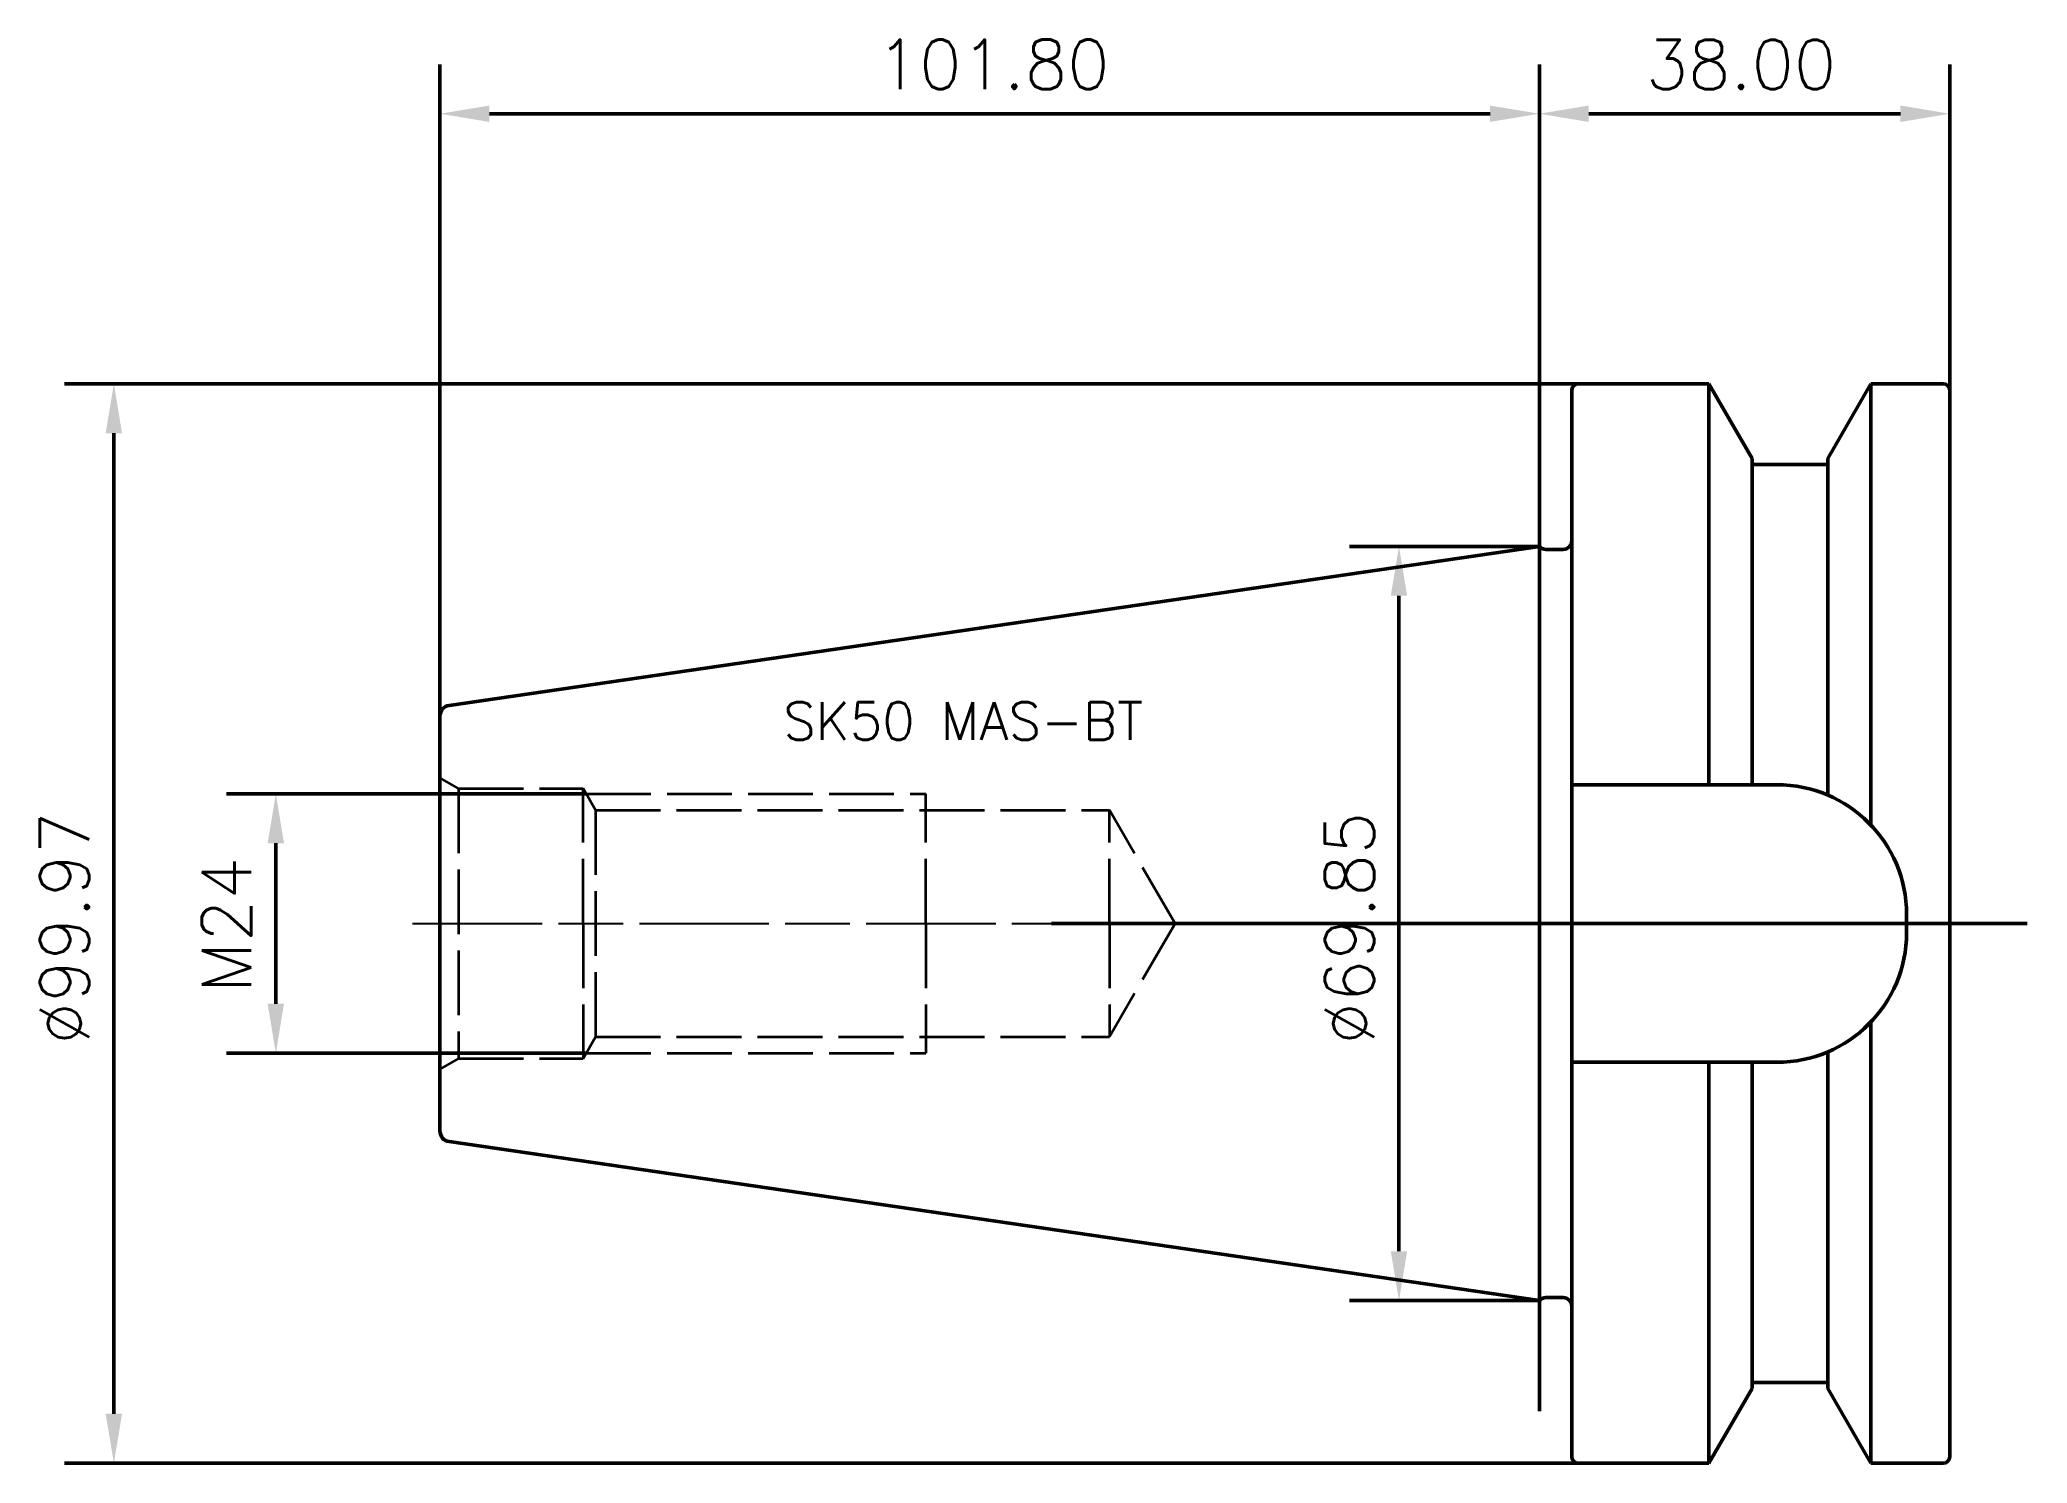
# Model space of a CAD drawing. Header units: millimetres. Extents: x 535 to 720, y 94 to 226.
import ezdxf

# ---------------------------------------------------------------- set-up
doc = ezdxf.new("R2010")
doc.units = ezdxf.units.MM
doc.header["$LTSCALE"] = 2
doc.linetypes.add('DASH', pattern=[3.75, 3, -0.75])
doc.linetypes.add('LONGDASH_DASH', pattern=[10.5, 6, -0.75, 3, -0.75])
for name, color, linetype, lineweight in [('1', 4, 'Continuous', 50), ('6', 5, 'Continuous', 35), ('SK2', 7, 'Continuous', 25), ('SK3', 1, 'DASH', 35), ('SK4', 2, 'LONGDASH_DASH', 25)]:
    doc.layers.add(name, color=color, linetype=linetype, lineweight=lineweight)
doc.styles.add('SIMPLEX', font='simplex.shx', dxfattribs={"width": 0.8})
doc.dimstyles.new('WALTER_1', dxfattribs={"dimtxt": 3.5, "dimasz": 4.5, "dimexe": 1.5, "dimexo": 0, "dimgap": 1.2, "dimtad": 1, "dimdec": 3, "dimdsep": 46, "dimtxsty": 'SIMPLEX', "dimcen": 2.5, "dimazin": 2, "dimtfac": 1, "dimtdec": 3, "dimtmove": 0, "dimatfit": 0, "dimfxl": 1.25, "dimtolj": 1, "dimarcsym": 0})

# ---------------------------------------------------------------- blocks, each defined once
blk = doc.blocks.new('*D0')
at = {"color": 0, "linetype": 'ByBlock', "transparency": 16777216}
for p, q in [((-26.26, 12), (-59.57, 12)), ((-55, 7.43), (-55, -7.43)), ((-26.26, -12), (-59.57, -12))]:
    blk.add_line(p, q, dxfattribs=at)
for points in [[(-54.24, 7.43), (-55.76, 7.43), (-55, 12)], [(-54.24, -7.43), (-55.76, -7.43), (-55, -12)]]:
    blk.add_solid(points, dxfattribs=at)
at = {"layer": 'Defpoints', "color": 0, "linetype": 'ByBlock', "transparency": 16777216}
for p in [(-26.26, 12), (-55, -12), (-26.26, -12)]:
    blk.add_point(p, dxfattribs=at)
at = {"color": 0, "linetype": 'ByBlock', "transparency": 16777216, "style": 'SIMPLEX'}
blk.add_text('M24', height=4.572, rotation=90, dxfattribs=at).set_placement((-57.29, -6.42))
blk = doc.blocks.new('*D1')
at = {"color": 0, "linetype": 'ByBlock', "transparency": 16777216}
for p, q in [((65.6, 49.99), (-74.57, 49.99)), ((-70, -45.41), (-70, 45.41)), ((65.6, -49.99), (-74.57, -49.99))]:
    blk.add_line(p, q, dxfattribs=at)
for points in [[(-69.24, 45.41), (-70.76, 45.41), (-70, 49.99)], [(-69.24, -45.41), (-70.76, -45.41), (-70, -49.99)]]:
    blk.add_solid(points, dxfattribs=at)
at = {"layer": 'Defpoints', "color": 0, "linetype": 'ByBlock', "transparency": 16777216}
for p in [(-70, 49.99), (65.6, 49.99), (65.6, -49.99)]:
    blk.add_point(p, dxfattribs=at)
at = {"color": 0, "linetype": 'ByBlock', "transparency": 16777216, "style": 'SIMPLEX'}
blk.add_text('%%C99.97', height=4.572, rotation=90, dxfattribs=at).set_placement((-72.29, -11.21))
blk = doc.blocks.new('*D2')
at = {"color": 0, "linetype": 'ByBlock', "transparency": 16777216}
for p, q in [((62, 34.92), (44.43, 34.92)), ((49, 30.35), (49, -30.35)), ((62, -34.92), (44.43, -34.92))]:
    blk.add_line(p, q, dxfattribs=at)
for points in [[(49.76, 30.35), (48.24, 30.35), (49, 34.92)], [(49.76, -30.35), (48.24, -30.35), (49, -34.92)]]:
    blk.add_solid(points, dxfattribs=at)
at = {"layer": 'Defpoints', "color": 0, "linetype": 'ByBlock', "transparency": 16777216}
for p in [(62, 34.92), (49, -34.92), (62, -34.92)]:
    blk.add_point(p, dxfattribs=at)
at = {"color": 0, "linetype": 'ByBlock', "transparency": 16777216, "style": 'SIMPLEX'}
blk.add_text('%%C69.85', height=4.572, rotation=90, dxfattribs=at).set_placement((46.71, -11.21))
blk = doc.blocks.new('*D3')
at = {"color": 0, "linetype": 'ByBlock', "transparency": 16777216}
for p, q in [((-39.8, 19.21), (-39.8, 79.57)), ((62, 34.92), (62, 79.57)), ((-35.23, 75), (57.43, 75))]:
    blk.add_line(p, q, dxfattribs=at)
for points in [[(-35.23, 74.24), (-35.23, 75.76), (-39.8, 75)], [(57.43, 74.24), (57.43, 75.76), (62, 75)]]:
    blk.add_solid(points, dxfattribs=at)
at = {"layer": 'Defpoints', "color": 0, "linetype": 'ByBlock', "transparency": 16777216}
for p in [(62, 75), (62, 34.92), (-39.8, 19.21)]:
    blk.add_point(p, dxfattribs=at)
at = {"color": 0, "linetype": 'ByBlock', "transparency": 16777216, "style": 'SIMPLEX'}
blk.add_text('101.80', height=4.572, dxfattribs=at).set_placement((0.65, 77.29))
blk = doc.blocks.new('*D4')
at = {"color": 0, "linetype": 'ByBlock', "transparency": 16777216}
for p, q in [((62, 34.925), (62, 79.572)), ((100, 49.38653), (100, 79.572)), ((66.572, 75), (95.428, 75))]:
    blk.add_line(p, q, dxfattribs=at)
for points in [[(66.572, 74.238), (66.572, 75.762), (62, 75)], [(95.428, 74.238), (95.428, 75.762), (100, 75)]]:
    blk.add_solid(points, dxfattribs=at)
at = {"layer": 'Defpoints', "color": 0, "linetype": 'ByBlock', "transparency": 16777216}
for p in [(100, 75), (100, 49.38653), (62, 34.925)]:
    blk.add_point(p, dxfattribs=at)
at = {"color": 0, "linetype": 'ByBlock', "transparency": 16777216, "style": 'SIMPLEX'}
blk.add_text('38.00', height=4.572, dxfattribs=at).set_placement((71.856, 77.286))
blk = doc.blocks.new('CENTER2')
at = {"layer": '1', "color": 1}
for p, q in [((0, 45.18), (0, -45.18)), ((45.18, 0), (-45.18, 0))]:
    blk.add_line(p, q, dxfattribs=at)
blk = doc.blocks.new('MASBT50')
at = {"layer": '1', "color": 4, "linetype": 'Continuous'}
for p, q in [((3.6, 49.9865), (15.7002, 49.9865)), ((15.7002, 12.85), (15.7002, 49.9865)), ((15.7002, 49.9865), (19.7, 43.0587)), ((30.6998, 49.9865), (26.7, 43.0587)), ((30.6998, 49.9865), (37.4, 49.9865)), ((30.6998, 9.1152), (30.6998, 49.9865)), ((3, 0.1922), (3, 49.3865)), ((38, 0), (38, 49.3865)), ((19.7, 12.85), (19.7, 43.0587)), ((26.7, 42.5), (19.7, 42.5)), ((26.7, 11.8913), (26.7, 43.0587)), ((0, 34.925), (-100.9443, 20.2039)), ((0, 34.925), (0, 0)), ((0.6037, 34.65), (2.2, 34.65)), ((-101.8, 0), (-101.8, 19.2143)), ((3, 12.85), (22, 12.85)), ((-101.8, 0), (-101.8, -19.2143)), ((0, -34.925), (0, 0)), ((3, 0.1919), (3, 0.1922)), ((3, -49.3865), (3, 0.1919)), ((34, 0), (34, 0.85)), ((34, 0), (34, -0.85)), ((38, 0), (38, -49.3865)), ((30.6998, -9.1152), (30.6998, -49.9865)), ((3, -12.85), (22, -12.85)), ((15.7002, -12.85), (15.7002, -49.9865)), ((19.7, -12.85), (19.7, -43.0587)), ((26.7, -11.8913), (26.7, -43.0587)), ((0, -34.925), (-100.9443, -20.2039)), ((0.6037, -34.65), (2.2, -34.65)), ((15.7002, -49.9865), (19.7, -43.0587)), ((19.7, -42.5), (26.7, -42.5)), ((26.7, -43.0587), (30.6998, -49.9865)), ((3.6, -49.9865), (15.7002, -49.9865)), ((30.6998, -49.9865), (37.4, -49.9865))]:
    blk.add_line(p, q, dxfattribs=at)
for centre, radius, start, end in [((3.6, 49.3865), 0.6, 90, 180), ((37.4, 49.3865), 0.6, 0, 90), ((2.2, 35.45), 0.8, 270, 0), ((0.6036, 35.45), 0.8, 221.014038, 270.002484), ((-100.8, 19.2143), 1, 98.298738, 180.000341), ((22, 0.85), 12, 0, 90), ((22, -0.85), 12, 270, 0), ((-100.8, -19.2143), 1, 179.999659, 261.701262), ((0.6036, -35.45), 0.8, 89.997516, 138.985962), ((2.2, -35.45), 0.8, 0, 90), ((3.6, -49.3865), 0.6, 180, 270), ((37.4, -49.3865), 0.6, 270, 0)]:
    blk.add_arc(centre, radius, start, end, dxfattribs=at)
at = {"layer": 'SK3'}
for p, q in [((-100.0823, 12.5083), (-101.8, 13.5)), ((-100.0823, 12.5083), (-100.0822, -12.5083)), ((-100.0823, 12.5083), (-88.55, 12.5083)), ((-87.3905, 10.5), (-88.55, 12.5083)), ((-88.55, 0), (-88.55, 12.5083)), ((-88.2613, 12), (-56.8, 12)), ((-56.8, 0), (-56.8, 12)), ((-101.8, 10), (-101.8, 10)), ((-87.3905, 10.5), (-87.3905, -10.5)), ((-87.3905, 10.5), (-39.8, 10.5)), ((-39.8, 0), (-39.8, 10.5)), ((-33.7378, 0), (-39.8, 10.5)), ((-88.55, 0), (-88.55, -12.5083)), ((-56.8, 0), (-56.8, -12)), ((-33.7378, 0), (-39.8, -10.5)), ((-39.8, 0), (-39.8, -10.5)), ((-101.8, -10), (-101.8, -10)), ((-88.55, -12.5083), (-87.3905, -10.5)), ((-87.3905, -10.5), (-39.8, -10.5)), ((-100.0822, -12.5083), (-101.8, -13.5)), ((-100.0822, -12.5083), (-88.55, -12.5083)), ((-88.2613, -12), (-56.8, -12))]:
    blk.add_line(p, q, dxfattribs=at)
at = {"layer": 'SK4'}
for p, q in [((-104.3359, 0), (-25, 0)), ((-9, 0), (38, 0))]:
    blk.add_line(p, q, dxfattribs=at)
at = {"layer": '6', "style": 'SIMPLEX'}
blk.add_text('SK50 MAS-BT', height=3.5, dxfattribs=at).set_placement((-70, 17))
at = {"layer": 'SK2'}
for base, p1, p2, picture, middle in [((0, 75), (-101.8, 19.2143), (0, 34.925), '*D3', (-50.9, 79.572)), ((38, 75), (0, 34.925), (38, 49.3865), '*D4', (19, 79.572))]:
    dim = blk.add_linear_dim(base=base, p1=p1, p2=p2, dimstyle='WALTER_1', dxfattribs=at)
    dim.commit()
    dim.dimension.update_dxf_attribs({"geometry": picture, "text_midpoint": middle, "insert": (-62, 0)})
for base, p1, p2, text, picture, middle in [((-132, 49.9865), (3.6, -49.9865), (3.6, 49.9865), '%%C99.97', '*D1', (-136.572, 0)), ((-13, -34.925), (0, 34.925), (0, -34.925), '%%C69.85', '*D2', (-17.572, 0)), ((-117, -12), (-88.2613, 12), (-88.2613, -12), 'M24', '*D0', (-121.572, 0))]:
    dim = blk.add_linear_dim(base=base, p1=p1, p2=p2, angle=90, text=text, dimstyle='WALTER_1', dxfattribs=at)
    dim.commit()
    dim.dimension.update_dxf_attribs({"geometry": picture, "text_midpoint": middle, "insert": (-62, 0)})

msp = doc.modelspace()

# ---------------------------------------------------------------- block references
at = {"layer": '1'}
for name in ['MASBT50', 'CENTER2']:
    msp.add_blockref(name, (674.33, 144.34), dxfattribs=at)

doc.saveas('drawing.dxf')
